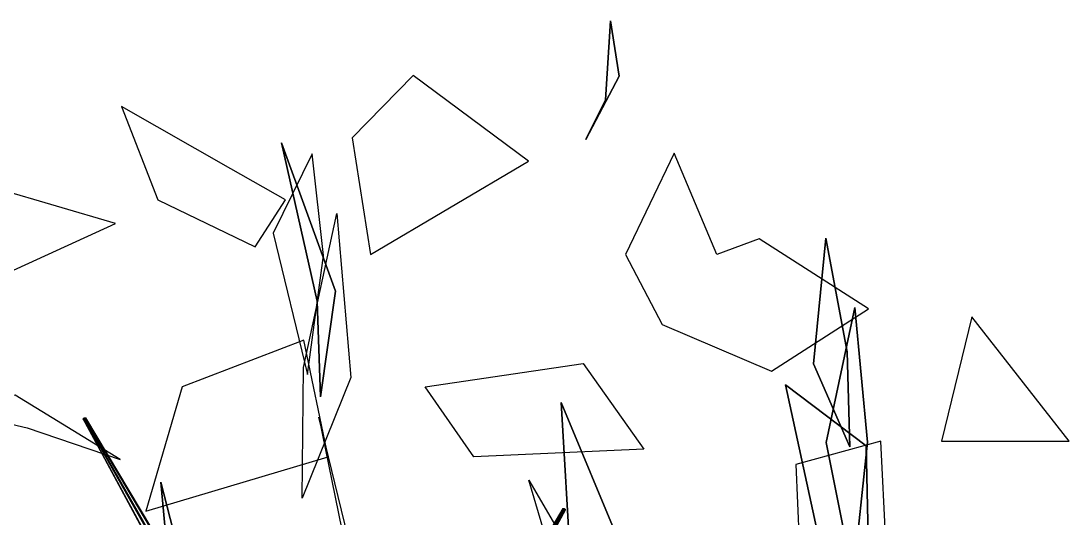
# Model space of a CAD drawing. Extents: x -4.17 to 3.96, y -4.63 to 4.19.
# Drawn here: x -1.179 to 2.845, y 2.276 to 4.185 of the extents above; entities that cross this region are included whole.
import ezdxf

# ---------------------------------------------------------------- set-up
doc = ezdxf.new("R2010")
doc.units = 0
doc.header["$MEASUREMENT"] = 0
for name, color, linetype in [('2D_PLAN', 7, 'CONTINUOUS'), ('BARK_DEC3', 35, 'CONTINUOUS'), ('LEAVES_DEC3', 64, 'CONTINUOUS')]:
    doc.layers.add(name, color=color, linetype=linetype)

msp = doc.modelspace()

# ---------------------------------------------------------------- linework, layer by layer
at = {"layer": '2D_PLAN'}
for p, q in [((0.3264, 3.9757), (0.0933, 3.7366)), ((0.7695, 3.6469), (0.3264, 3.9757)), ((-0.7928, 3.8562), (-0.6529, 3.4975)), ((-0.3731, 3.617), (-0.7928, 3.8562)), ((0.0933, 3.7366), (0.1632, 3.2882)), ((1.3291, 3.6768), (1.1426, 3.2882)), ((1.4923, 3.2882), (1.3291, 3.6768)), ((-0.8161, 3.4078), (-1.6322, 3.6469)), ((0.1632, 3.2882), (0.7695, 3.6469)), ((-0.1632, 3.4975), (-0.3731, 3.617)), ((-0.6529, 3.4975), (-0.2798, 3.3181)), ((-0.2798, 3.3181), (-0.1632, 3.4975)), ((-1.469, 3.1089), (-0.8161, 3.4078)), ((1.6555, 3.348), (1.4923, 3.2882)), ((2.0752, 3.0789), (1.6555, 3.348)), ((1.1426, 3.2882), (1.2824, 3.0192)), ((1.7021, 2.8399), (2.0752, 3.0789)), ((1.2824, 3.0192), (1.7021, 2.8399)), ((2.4716, 3.0491), (2.3551, 2.5708)), ((2.8447, 2.5708), (2.4716, 3.0491)), ((-0.0933, 2.9594), (-0.5596, 2.78)), ((0, 2.511), (-0.0933, 2.9594)), ((0.3731, 2.78), (0.9794, 2.8697)), ((0.9794, 2.8697), (1.2125, 2.5409)), ((-0.5596, 2.78), (-0.6995, 2.3018)), ((0.5596, 2.511), (0.3731, 2.78)), ((1.2125, 2.5409), (0.5596, 2.511)), ((2.1218, 2.5708), (1.7954, 2.4811)), ((2.1452, 2.1224), (2.1218, 2.5708)), ((2.3551, 2.5708), (2.8447, 2.5708)), ((-0.6995, 2.3018), (0, 2.511)), ((1.7954, 2.4811), (1.8187, 1.9729))]:
    msp.add_line(p, q, dxfattribs=at)
at = {"layer": 'BARK_DEC3'}
for points in [[(-0.9394, 2.6569, 4.7825), (-0.9363, 2.6605, 4.7812), (-0.5773, 2.0322, 3.8509), (-0.5928, 2.0166, 3.8586)], [(-0.938, 2.6533, 4.7856), (-0.9394, 2.6569, 4.7825), (-0.5928, 2.0166, 3.8586), (-0.5855, 1.9988, 3.8717)], [(-0.9363, 2.6605, 4.7812), (-0.9316, 2.6605, 4.783), (-0.5544, 2.03, 3.8562), (-0.5773, 2.0322, 3.8509)], [(-0.9302, 2.6569, 4.7862), (-0.9333, 2.6533, 4.7874), (-0.5627, 1.9965, 3.877), (-0.5471, 2.0121, 3.8693)], [(-0.9316, 2.6605, 4.783), (-0.9302, 2.6569, 4.7862), (-0.5471, 2.0121, 3.8693), (-0.5544, 2.03, 3.8562)], [(-0.9333, 2.6533, 4.7874), (-0.938, 2.6533, 4.7856), (-0.5855, 1.9988, 3.8717), (-0.5627, 1.9965, 3.877)], [(0.9027, 2.3096, 6.055), (0.9028, 2.3125, 6.051), (0.5091, 1.6432, 5.5441), (0.5074, 1.6294, 5.5579)], [(0.9066, 2.3066, 6.056), (0.9027, 2.3096, 6.055), (0.5074, 1.6294, 5.5579), (0.5228, 1.6185, 5.5622)], [(0.9028, 2.3125, 6.051), (0.9068, 2.3125, 6.048), (0.5261, 1.6461, 5.5346), (0.5091, 1.6432, 5.5441)], [(0.9106, 2.3066, 6.053), (0.9066, 2.3066, 6.056), (0.5228, 1.6185, 5.5622), (0.5398, 1.6215, 5.5527)], [(0.9068, 2.3125, 6.048), (0.9107, 2.3096, 6.049), (0.5414, 1.6352, 5.5389), (0.5261, 1.6461, 5.5346)], [(0.9107, 2.3096, 6.049), (0.9106, 2.3066, 6.053), (0.5398, 1.6215, 5.5527), (0.5414, 1.6352, 5.5389)]]:
    msp.add_3dface(points, dxfattribs=at)
at = {"layer": 'LEAVES_DEC3'}
for points in [[(0.9895, 3.7298, 7.6013), (1.0656, 3.8816, 7.2683), (1.0844, 4.1851, 7.114), (1.1172, 3.9732, 7.5324)], [(0.9895, 3.7298, 7.6013), (1.1172, 3.9732, 7.5324), (1.0844, 4.1851, 7.114), (1.0656, 3.8816, 7.2683)], [(-0.0295, 2.7414, 7.9392), (-0.0416, 3.1093, 7.8584), (-0.1781, 3.7171, 7.836), (0.0282, 3.1477, 7.9281)], [(-0.0295, 2.7414, 7.9392), (0.0282, 3.1477, 7.9281), (-0.1781, 3.7171, 7.836), (-0.0416, 3.1093, 7.8584)], [(-0.0786, 2.8267, 6.3789), (-0.0173, 3.2838, 6.5556), (-0.0607, 3.6752, 6.7711), (-0.21, 3.3694, 6.7095)], [(-0.0987, 2.3525, 3.3957), (-0.0942, 2.8541, 3.5248), (0.0344, 3.4459, 3.2222), (0.0879, 2.8156, 3.1472)], [(2.0033, 2.5499, 4.9662), (1.9933, 2.9147, 4.822), (1.9112, 3.3504, 4.9349), (1.8641, 2.8686, 4.8709)], [(2.0033, 2.5499, 4.9662), (1.8641, 2.8686, 4.8709), (1.9112, 3.3504, 4.9349), (1.9933, 2.9147, 4.822)], [(2.0157, 2.047, 8.7821), (1.9126, 2.5656, 8.7578), (2.0219, 3.0844, 8.7607), (2.071, 2.567, 8.8712)], [(2.0157, 2.047, 8.7821), (2.071, 2.567, 8.8712), (2.0219, 3.0844, 8.7607), (1.9126, 2.5656, 8.7578)], [(2.08, 1.9136, 4.073), (1.9006, 2.1199, 3.9157), (1.7558, 2.7881, 3.74), (2.0661, 2.5528, 4.0336)], [(2.08, 1.9136, 4.073), (2.0661, 2.5528, 4.0336), (1.7558, 2.7881, 3.74), (1.9006, 2.1199, 3.9157)], [(-0.7976, 2.5011, 5.5551), (-1.2008, 2.7483, 5.7451), (-1.637, 2.7348, 5.9132), (-1.1547, 2.6222, 5.998)], [(1.3019, 1.4878, 10.3119), (1.1244, 2.1685, 10.413), (0.895, 2.7191, 10.3826), (0.9318, 2.0873, 10.5857)], [(1.3019, 1.4878, 10.3119), (0.9318, 2.0873, 10.5857), (0.895, 2.7191, 10.3826), (1.1244, 2.1685, 10.413)], [(0.2184, 1.5584, 9.5634), (0.1263, 2.0016, 9.7247), (-0.0352, 2.6627, 9.8157), (0.1025, 1.9865, 9.3294)], [(1.1456, 1.5346, 5.8404), (0.9025, 1.9764, 5.888), (0.7709, 2.4208, 5.9169), (1.0351, 1.969, 5.7313)], [(-0.4944, 1.2068, 7.5568), (-0.4844, 1.8001, 7.2807), (-0.6414, 2.4141, 7.4705), (-0.5964, 1.9127, 7.4317)], [(-0.4944, 1.2068, 7.5568), (-0.5964, 1.9127, 7.4317), (-0.6414, 2.4141, 7.4705), (-0.4844, 1.8001, 7.2807)]]:
    msp.add_3dface(points, dxfattribs=at)

doc.saveas('drawing.dxf')
